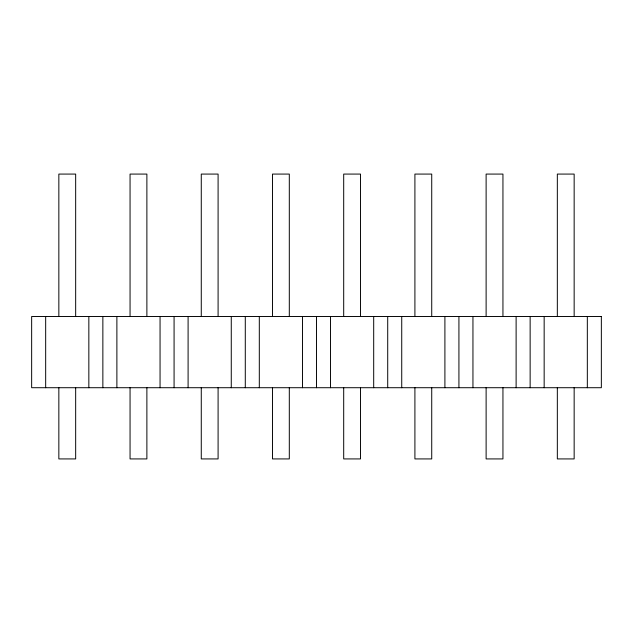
<?xml version="1.0" encoding="UTF-8"?>
<svg xmlns="http://www.w3.org/2000/svg" width="633" height="633" viewBox="0 0 633 633"><rect width="100%" height="100%" fill="white"/><g stroke="black" fill="none" stroke-linecap="round" stroke-linejoin="round"><path stroke-width="0.95" d="M587.329 316.5L587.329 387.712M574.155 316.5L574.155 174.075L557.333 174.075L557.333 316.5M574.155 387.712L574.155 458.925L557.333 458.925L557.333 387.712M544.158 316.5L544.158 387.712M530.138 316.5L530.138 387.712M516.117 316.5L516.117 387.712M502.942 316.5L502.942 174.075L486.12 174.075L486.12 316.5M502.942 387.712L502.942 458.925L486.12 458.925L486.12 387.712M472.946 316.5L472.946 387.712M458.925 316.5L458.925 387.712M444.904 316.5L444.904 387.712M431.73 316.5L431.73 174.075L414.908 174.075L414.908 316.5M431.73 387.712L431.73 458.925L414.908 458.925L414.908 387.712M401.733 316.5L401.733 387.712M387.712 316.5L387.712 387.712M373.692 316.5L373.692 387.712M360.517 316.5L360.517 174.075L343.695 174.075L343.695 316.5M360.517 387.712L360.517 458.925L343.695 458.925L343.695 387.712M330.521 316.5L330.521 387.712M316.5 316.5L316.5 387.712M302.479 316.5L302.479 387.712M289.305 316.5L289.305 174.075L272.483 174.075L272.483 316.5M289.305 387.712L289.305 458.925L272.483 458.925L272.483 387.712M259.308 316.5L259.308 387.712M245.287 316.5L245.287 387.712M231.267 316.5L231.267 387.712M218.092 316.5L218.092 174.075L201.27 174.075L201.27 316.5M218.092 387.712L218.092 458.925L201.27 458.925L201.27 387.712M188.096 316.5L188.096 387.712M174.075 316.5L174.075 387.712M160.054 316.5L160.054 387.712M146.88 316.5L146.88 174.075L130.058 174.075L130.058 316.5M146.88 387.712L146.88 458.925L130.058 458.925L130.058 387.712M116.883 316.5L116.883 387.712M102.862 316.5L102.862 387.712M88.842 316.5L88.842 387.712M75.667 316.5L75.667 174.075L58.845 174.075L58.845 316.5M75.667 387.712L75.667 458.925L58.845 458.925L58.845 387.712M45.671 316.5L45.671 387.712M601.35 316.5L31.65 316.5L31.65 387.712L601.35 387.712L601.35 316.5"/></g></svg>
